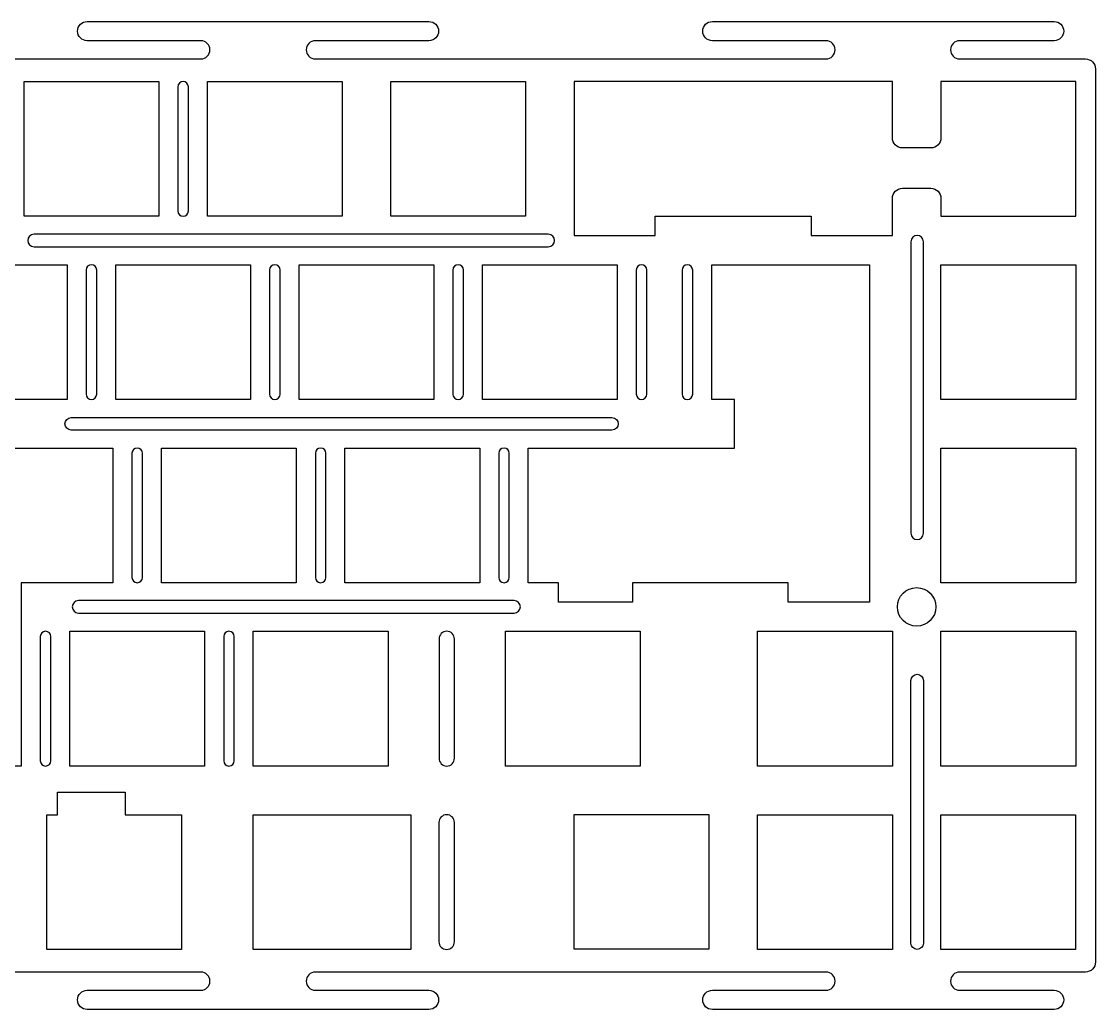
# Model space of a CAD drawing. Header units: millimetres. Extents: x -367 to 368, y -81 to 81.
# Drawn here: x 256 to 367.5, y -81.1 to 21.6 of the extents above; entities that cross this region are included whole.
import ezdxf

# ---------------------------------------------------------------- set-up
doc = ezdxf.new("R2010")
doc.units = ezdxf.units.MM
doc.header["$MEASUREMENT"] = 0
doc.layers.add('Ä¬ÈÏÖµ', color=7, linetype='Continuous', lineweight=0)

msp = doc.modelspace()

# ---------------------------------------------------------------- linework, layer by layer
at = {"layer": 'Ä¬ÈÏÖµ', "color": 7, "lineweight": 25, "true_color": 0xffffff}
for points in [[(256.24, 1.4), (256.24, 15.4), (270.24, 15.4), (270.24, 1.4)], [(275.29, 1.4), (275.29, 15.4), (289.29, 15.4), (289.29, 1.4)], [(294.34, 1.4), (294.34, 15.4), (308.34, 15.4), (308.34, 1.4)], [(246.71, -17.64), (246.71, -3.64), (260.71, -3.64), (260.71, -17.64)], [(265.76, -17.64), (265.76, -3.64), (279.76, -3.64), (279.76, -17.64)], [(284.81, -17.64), (284.81, -3.64), (298.81, -3.64), (298.81, -17.64)], [(303.86, -17.64), (303.86, -3.64), (317.86, -3.64), (317.86, -17.64)], [(308.62, -36.71), (308.62, -22.71), (330.05, -22.71), (330.05, -17.65), (327.67, -17.65), (327.67, -3.65), (344.05, -3.65), (344.05, -38.7), (335.63, -38.7), (335.63, -36.7), (319.43, -36.7), (319.43, -38.7), (311.75, -38.7), (311.75, -36.71)], [(351.49, -17.64), (351.49, -3.64), (365.49, -3.64), (365.49, -17.64)], [(255.95, -41.74), (255.95, -55.74), (241.95, -55.74), (241.95, -41.74), (251.47, -41.74), (251.47, -22.69), (265.47, -22.69), (265.47, -36.69), (255.95, -36.69)], [(270.52, -36.69), (270.52, -22.69), (284.52, -22.69), (284.52, -36.69)], [(289.57, -36.69), (289.57, -22.69), (303.57, -22.69), (303.57, -36.69)], [(351.49, -36.69), (351.49, -22.69), (365.49, -22.69), (365.49, -36.69)], [(261, -55.74), (261, -41.74), (275, -41.74), (275, -55.74)], [(280.05, -55.74), (280.05, -41.74), (294.05, -41.74), (294.05, -55.74)], [(306.24, -55.74), (306.24, -41.74), (320.24, -41.74), (320.24, -55.74)], [(332.44, -55.74), (332.44, -41.74), (346.44, -41.74), (346.44, -55.74)], [(351.49, -55.74), (351.49, -41.74), (365.49, -41.74), (365.49, -55.74)], [(259.73, -60.81), (259.73, -58.45), (266.73, -58.45), (266.73, -60.81), (272.61, -60.81), (272.61, -74.81), (258.61, -74.81), (258.61, -60.81)], [(280.05, -74.81), (280.05, -60.81), (296.43, -60.81), (296.43, -74.81)], [(313.39, -74.79), (313.39, -60.79), (327.39, -60.79), (327.39, -74.79)], [(332.44, -74.8), (332.44, -60.8), (346.44, -60.8), (346.44, -74.8)], [(351.48, -74.81), (351.48, -60.81), (365.48, -60.81), (365.48, -74.81)]]:
    msp.add_lwpolyline(points, close=True, dxfattribs=at)
msp.add_circle((348.96, -39.2), 2, dxfattribs=at)
for points, knots in [([(197.86, -79.05), (197.31, -79.05), (196.86, -79.5), (196.86, -80.05), (196.86, -80.6), (197.31, -81.05), (197.86, -81.05), (197.86, -81.05), (233.36, -81.05), (233.36, -81.05), (233.92, -81.05), (234.36, -80.6), (234.36, -80.05), (234.36, -79.5), (233.92, -79.05), (233.36, -79.05), (233.36, -79.05), (221.56, -79.05), (221.56, -79.05), (221.04, -79.05), (220.61, -78.63), (220.61, -78.11), (220.61, -77.58), (221.04, -77.16), (221.56, -77.16), (221.56, -77.16), (274.61, -77.16), (274.61, -77.16), (275.13, -77.16), (275.55, -77.58), (275.55, -78.1), (275.55, -78.63), (275.13, -79.05), (274.61, -79.05), (274.61, -79.05), (262.8, -79.05), (262.8, -79.05), (262.25, -79.05), (261.8, -79.5), (261.8, -80.05), (261.8, -80.6), (262.25, -81.05), (262.8, -81.05), (262.8, -81.05), (298.3, -81.05), (298.3, -81.05), (298.85, -81.05), (299.3, -80.6), (299.3, -80.05), (299.3, -79.5), (298.85, -79.05), (298.3, -79.05), (298.3, -79.05), (286.5, -79.05), (286.5, -79.05), (285.98, -79.05), (285.55, -78.63), (285.55, -78.11), (285.55, -77.58), (285.97, -77.16), (286.5, -77.16), (286.5, -77.16), (339.54, -77.16), (339.54, -77.16), (340.07, -77.16), (340.49, -77.58), (340.49, -78.1), (340.49, -78.63), (340.07, -79.05), (339.54, -79.05), (339.54, -79.05), (327.74, -79.05), (327.74, -79.05), (327.19, -79.05), (326.74, -79.5), (326.74, -80.05), (326.74, -80.6), (327.19, -81.05), (327.74, -81.05), (327.74, -81.05), (363.24, -81.05), (363.24, -81.05), (363.79, -81.05), (364.24, -80.6), (364.24, -80.05), (364.24, -79.5), (363.79, -79.05), (363.24, -79.05), (363.24, -79.05), (353.43, -79.05), (353.43, -79.05), (352.91, -79.05), (352.49, -78.63), (352.49, -78.11), (352.49, -77.58), (352.91, -77.16), (353.43, -77.16), (353.43, -77.16), (366.49, -77.16), (366.49, -77.16), (367.07, -77.16), (367.54, -76.69), (367.54, -76.11), (367.54, -76.11), (367.54, 16.7), (367.54, 16.7), (367.54, 17.28), (367.07, 17.75), (366.49, 17.75), (366.49, 17.75), (353.43, 17.75), (353.43, 17.75), (352.91, 17.75), (352.49, 18.17), (352.49, 18.7), (352.49, 19.22), (352.91, 19.64), (353.43, 19.64), (353.43, 19.64), (363.24, 19.64), (363.24, 19.64), (363.79, 19.64), (364.24, 20.09), (364.24, 20.64), (364.24, 21.19), (363.79, 21.64), (363.24, 21.64), (363.24, 21.64), (327.74, 21.64), (327.74, 21.64), (327.19, 21.64), (326.74, 21.19), (326.74, 20.64), (326.74, 20.09), (327.19, 19.64), (327.74, 19.64), (327.74, 19.64), (339.54, 19.64), (339.54, 19.64), (340.07, 19.64), (340.49, 19.22), (340.49, 18.7), (340.49, 18.18), (340.07, 17.75), (339.54, 17.75), (339.54, 17.75), (286.5, 17.75), (286.5, 17.75), (285.97, 17.75), (285.55, 18.17), (285.55, 18.7), (285.55, 19.22), (285.97, 19.64), (286.5, 19.64), (286.5, 19.64), (298.3, 19.64), (298.3, 19.64), (298.85, 19.64), (299.3, 20.09), (299.3, 20.64), (299.3, 21.19), (298.85, 21.64), (298.3, 21.64), (298.3, 21.64), (262.8, 21.64), (262.8, 21.64), (262.25, 21.64), (261.8, 21.19), (261.8, 20.64), (261.8, 20.09), (262.25, 19.64), (262.8, 19.64), (262.8, 19.64), (274.61, 19.64), (274.61, 19.64), (275.13, 19.64), (275.55, 19.22), (275.55, 18.7), (275.55, 18.18), (275.13, 17.75), (274.61, 17.75), (274.61, 17.75), (221.56, 17.75), (221.56, 17.75), (221.04, 17.75), (220.61, 18.17), (220.61, 18.7), (220.61, 19.22), (221.04, 19.64), (221.56, 19.64), (221.56, 19.64), (233.36, 19.64), (233.36, 19.64), (233.92, 19.64), (234.36, 20.09), (234.36, 20.64), (234.36, 21.19), (233.92, 21.64), (233.36, 21.64), (233.36, 21.64), (197.86, 21.64), (197.86, 21.64), (197.31, 21.64), (196.86, 21.19), (196.86, 20.64), (196.86, 20.09), (197.31, 19.64), (197.86, 19.64), (197.86, 19.64), (209.67, 19.64), (209.67, 19.64), (210.19, 19.64), (210.61, 19.22), (210.61, 18.7), (210.61, 18.18), (210.19, 17.75), (209.67, 17.75), (209.67, 17.75), (156.62, 17.75), (156.62, 17.75), (156.1, 17.75), (155.68, 18.17), (155.68, 18.7), (155.68, 19.22), (156.1, 19.64), (156.62, 19.64), (156.62, 19.64), (168.43, 19.64), (168.43, 19.64), (168.98, 19.64), (169.43, 20.09), (169.43, 20.64), (169.43, 21.19), (168.98, 21.64), (168.43, 21.64), (168.43, 21.64), (132.93, 21.64), (132.93, 21.64), (132.37, 21.64), (131.93, 21.19), (131.93, 20.64), (131.93, 20.09), (132.37, 19.64), (132.93, 19.64), (132.93, 19.64), (144.73, 19.64), (144.73, 19.64), (145.25, 19.64), (145.68, 19.22), (145.68, 18.7), (145.68, 18.18), (145.25, 17.75), (144.73, 17.75), (144.73, 17.75), (91.68, 17.75), (91.68, 17.75), (91.16, 17.75), (90.74, 18.17), (90.74, 18.7), (90.74, 19.22), (91.16, 19.64), (91.68, 19.64), (91.68, 19.64), (103.49, 19.64), (103.49, 19.64), (104.04, 19.64), (104.49, 20.09), (104.49, 20.64), (104.49, 21.19), (104.04, 21.64), (103.49, 21.64), (103.49, 21.64), (67.99, 21.64), (67.99, 21.64), (67.44, 21.64), (66.99, 21.19), (66.99, 20.64), (66.99, 20.09), (67.44, 19.64), (67.99, 19.64), (67.99, 19.64), (77.79, 19.64), (77.79, 19.64), (78.32, 19.64), (78.74, 19.22), (78.74, 18.7), (78.74, 18.18), (78.32, 17.75), (77.79, 17.75), (77.79, 17.75), (63.73, 17.75), (63.73, 17.75), (63.15, 17.75), (62.68, 17.28), (62.68, 16.7), (62.68, 16.7), (62.68, -76.11), (62.68, -76.11), (62.68, -76.69), (63.15, -77.16), (63.73, -77.16), (63.73, -77.16), (77.79, -77.16), (77.79, -77.16), (78.32, -77.16), (78.74, -77.58), (78.74, -78.1), (78.74, -78.63), (78.32, -79.05), (77.79, -79.05), (77.79, -79.05), (67.99, -79.05), (67.99, -79.05), (67.44, -79.05), (66.99, -79.5), (66.99, -80.05), (66.99, -80.6), (67.44, -81.05), (67.99, -81.05), (67.99, -81.05), (103.49, -81.05), (103.49, -81.05), (104.04, -81.05), (104.49, -80.6), (104.49, -80.05), (104.49, -79.5), (104.04, -79.05), (103.49, -79.05), (103.49, -79.05), (91.68, -79.05), (91.68, -79.05), (91.16, -79.05), (90.74, -78.63), (90.74, -78.11), (90.74, -77.58), (91.16, -77.16), (91.68, -77.16), (91.68, -77.16), (144.73, -77.16), (144.73, -77.16), (145.25, -77.16), (145.68, -77.58), (145.68, -78.1), (145.68, -78.63), (145.25, -79.05), (144.73, -79.05), (144.73, -79.05), (132.93, -79.05), (132.93, -79.05), (132.37, -79.05), (131.93, -79.5), (131.93, -80.05), (131.93, -80.6), (132.37, -81.05), (132.93, -81.05), (132.93, -81.05), (168.43, -81.05), (168.43, -81.05), (168.98, -81.05), (169.43, -80.6), (169.43, -80.05), (169.43, -79.5), (168.98, -79.05), (168.43, -79.05), (168.43, -79.05), (156.62, -79.05), (156.62, -79.05), (156.1, -79.05), (155.68, -78.63), (155.68, -78.11), (155.68, -77.58), (156.1, -77.16), (156.62, -77.16), (156.62, -77.16), (209.67, -77.16), (209.67, -77.16), (210.19, -77.16), (210.61, -77.58), (210.61, -78.1), (210.61, -78.63), (210.19, -79.05), (209.67, -79.05), (209.67, -79.05), (197.86, -79.05), (197.86, -79.05)], [0, 0, 0, 0, 1, 1, 1, 2, 2, 2, 3, 3, 3, 4, 4, 4, 5, 5, 5, 6, 6, 6, 7, 7, 7, 8, 8, 8, 9, 9, 9, 10, 10, 10, 11, 11, 11, 12, 12, 12, 13, 13, 13, 14, 14, 14, 15, 15, 15, 16, 16, 16, 17, 17, 17, 18, 18, 18, 19, 19, 19, 20, 20, 20, 21, 21, 21, 22, 22, 22, 23, 23, 23, 24, 24, 24, 25, 25, 25, 26, 26, 26, 27, 27, 27, 28, 28, 28, 29, 29, 29, 30, 30, 30, 31, 31, 31, 32, 32, 32, 33, 33, 33, 34, 34, 34, 35, 35, 35, 36, 36, 36, 37, 37, 37, 38, 38, 38, 39, 39, 39, 40, 40, 40, 41, 41, 41, 42, 42, 42, 43, 43, 43, 44, 44, 44, 45, 45, 45, 46, 46, 46, 47, 47, 47, 48, 48, 48, 49, 49, 49, 50, 50, 50, 51, 51, 51, 52, 52, 52, 53, 53, 53, 54, 54, 54, 55, 55, 55, 56, 56, 56, 57, 57, 57, 58, 58, 58, 59, 59, 59, 60, 60, 60, 61, 61, 61, 62, 62, 62, 63, 63, 63, 64, 64, 64, 65, 65, 65, 66, 66, 66, 67, 67, 67, 68, 68, 68, 69, 69, 69, 70, 70, 70, 71, 71, 71, 72, 72, 72, 73, 73, 73, 74, 74, 74, 75, 75, 75, 76, 76, 76, 77, 77, 77, 78, 78, 78, 79, 79, 79, 80, 80, 80, 81, 81, 81, 82, 82, 82, 83, 83, 83, 84, 84, 84, 85, 85, 85, 86, 86, 86, 87, 87, 87, 88, 88, 88, 89, 89, 89, 90, 90, 90, 91, 91, 91, 92, 92, 92, 93, 93, 93, 94, 94, 94, 95, 95, 95, 96, 96, 96, 97, 97, 97, 98, 98, 98, 99, 99, 99, 100, 100, 100, 101, 101, 101, 102, 102, 102, 103, 103, 103, 104, 104, 104, 105, 105, 105, 106, 106, 106, 107, 107, 107, 108, 108, 108, 109, 109, 109, 110, 110, 110, 111, 111, 111, 112, 112, 112, 113, 113, 113, 114, 114, 114, 115, 115, 115, 116, 116, 116, 117, 117, 117, 118, 118, 118, 119, 119, 119, 120, 120, 120, 121, 121, 121, 122, 122, 122, 123, 123, 123, 124, 124, 124, 125, 125, 125, 126, 126, 126, 127, 127, 127, 128, 128, 128, 128]), ([(273.31, 14.85), (273.31, 14.85), (273.31, 1.95), (273.31, 1.95), (273.31, 1.95), (273.31, 1.95), (273.31, 1.95), (273.31, 1.64), (273.06, 1.4), (272.76, 1.4), (272.46, 1.4), (272.21, 1.64), (272.21, 1.95), (272.21, 1.95), (272.21, 14.85), (272.21, 14.85), (272.21, 14.85), (272.21, 14.85), (272.21, 14.85), (272.21, 15.15), (272.46, 15.4), (272.76, 15.4), (273.06, 15.4), (273.31, 15.15), (273.31, 14.85)], [0, 0, 0, 0, 1, 1, 1, 2, 2, 2, 3, 3, 3, 4, 4, 4, 5, 5, 5, 6, 6, 6, 7, 7, 7, 8, 8, 8, 8]), ([(351.49, 3.25), (351.49, 3.83), (351.02, 4.3), (350.44, 4.3), (350.44, 4.3), (347.49, 4.3), (347.49, 4.3), (346.91, 4.3), (346.44, 3.83), (346.44, 3.25), (346.44, 3.25), (346.44, -0.6), (346.44, -0.6), (346.44, -0.6), (338.01, -0.6), (338.01, -0.6), (338.01, -0.6), (338.01, 1.4), (338.01, 1.4), (338.01, 1.4), (321.81, 1.4), (321.81, 1.4), (321.81, 1.4), (321.81, -0.6), (321.81, -0.6), (321.81, -0.6), (313.38, -0.6), (313.38, -0.6), (313.38, -0.6), (313.38, 15.4), (313.38, 15.4), (313.38, 15.4), (346.44, 15.4), (346.44, 15.4), (346.44, 15.4), (346.44, 9.55), (346.44, 9.55), (346.44, 8.97), (346.91, 8.5), (347.49, 8.5), (347.49, 8.5), (350.44, 8.5), (350.44, 8.5), (351.02, 8.5), (351.49, 8.97), (351.49, 9.55), (351.49, 9.55), (351.49, 15.41), (351.49, 15.41), (351.49, 15.41), (365.49, 15.41), (365.49, 15.41), (365.49, 15.41), (365.49, 1.41), (365.49, 1.41), (365.49, 1.41), (351.49, 1.41), (351.49, 1.41), (351.49, 1.41), (351.49, 3.25), (351.49, 3.25)], [0, 0, 0, 0, 1, 1, 1, 2, 2, 2, 3, 3, 3, 4, 4, 4, 5, 5, 5, 6, 6, 6, 7, 7, 7, 8, 8, 8, 9, 9, 9, 10, 10, 10, 11, 11, 11, 12, 12, 12, 13, 13, 13, 14, 14, 14, 15, 15, 15, 16, 16, 16, 17, 17, 17, 18, 18, 18, 19, 19, 19, 20, 20, 20, 20]), ([(310.7, -0.47), (311.06, -0.47), (311.35, -0.76), (311.35, -1.12), (311.35, -1.48), (311.06, -1.77), (310.7, -1.77), (310.7, -1.77), (257.28, -1.77), (257.28, -1.77), (256.92, -1.77), (256.63, -1.48), (256.63, -1.12), (256.63, -0.76), (256.92, -0.47), (257.28, -0.47), (257.28, -0.47), (310.7, -0.47), (310.7, -0.47)], [0, 0, 0, 0, 1, 1, 1, 2, 2, 2, 3, 3, 3, 4, 4, 4, 5, 5, 5, 6, 6, 6, 6]), ([(349.67, -31.55), (349.66, -31.91), (349.37, -32.2), (349.02, -32.2), (348.66, -32.2), (348.37, -31.91), (348.37, -31.55), (348.37, -31.55), (348.37, -1.25), (348.37, -1.25), (348.37, -0.89), (348.66, -0.6), (349.01, -0.6), (349.37, -0.6), (349.66, -0.89), (349.67, -1.25), (349.67, -1.25), (349.67, -31.55), (349.67, -31.55)], [0, 0, 0, 0, 1, 1, 1, 2, 2, 2, 3, 3, 3, 4, 4, 4, 5, 5, 5, 6, 6, 6, 6]), ([(263.79, -4.19), (263.79, -4.19), (263.79, -17.09), (263.79, -17.09), (263.79, -17.09), (263.79, -17.09), (263.79, -17.09), (263.79, -17.39), (263.54, -17.64), (263.24, -17.64), (262.93, -17.64), (262.69, -17.39), (262.69, -17.09), (262.69, -17.09), (262.69, -4.19), (262.69, -4.19), (262.69, -4.19), (262.69, -4.19), (262.69, -4.19), (262.69, -3.89), (262.93, -3.64), (263.24, -3.64), (263.54, -3.64), (263.79, -3.89), (263.79, -4.19)], [0, 0, 0, 0, 1, 1, 1, 2, 2, 2, 3, 3, 3, 4, 4, 4, 5, 5, 5, 6, 6, 6, 7, 7, 7, 8, 8, 8, 8]), ([(281.74, -4.19), (281.74, -4.19), (281.74, -4.19), (281.74, -4.19), (281.74, -3.89), (281.98, -3.64), (282.29, -3.64), (282.59, -3.64), (282.84, -3.89), (282.84, -4.19), (282.84, -4.19), (282.84, -17.09), (282.84, -17.09), (282.84, -17.09), (282.84, -17.09), (282.84, -17.09), (282.84, -17.39), (282.59, -17.64), (282.29, -17.64), (281.98, -17.64), (281.74, -17.39), (281.74, -17.09), (281.74, -17.09), (281.74, -4.19), (281.74, -4.19)], [0, 0, 0, 0, 1, 1, 1, 2, 2, 2, 3, 3, 3, 4, 4, 4, 5, 5, 5, 6, 6, 6, 7, 7, 7, 8, 8, 8, 8]), ([(301.89, -4.19), (301.89, -4.19), (301.89, -17.09), (301.89, -17.09), (301.89, -17.09), (301.89, -17.09), (301.89, -17.09), (301.89, -17.39), (301.64, -17.64), (301.34, -17.64), (301.03, -17.64), (300.79, -17.39), (300.79, -17.09), (300.79, -17.09), (300.79, -4.19), (300.79, -4.19), (300.79, -4.19), (300.79, -4.19), (300.79, -4.19), (300.79, -3.89), (301.03, -3.64), (301.34, -3.64), (301.64, -3.64), (301.89, -3.89), (301.89, -4.19)], [0, 0, 0, 0, 1, 1, 1, 2, 2, 2, 3, 3, 3, 4, 4, 4, 5, 5, 5, 6, 6, 6, 7, 7, 7, 8, 8, 8, 8]), ([(319.84, -4.19), (319.84, -4.19), (319.84, -4.19), (319.84, -4.19), (319.84, -3.89), (320.08, -3.64), (320.39, -3.64), (320.69, -3.64), (320.94, -3.89), (320.94, -4.19), (320.94, -4.19), (320.94, -17.09), (320.94, -17.09), (320.94, -17.09), (320.94, -17.09), (320.94, -17.09), (320.94, -17.39), (320.69, -17.64), (320.39, -17.64), (320.08, -17.64), (319.84, -17.39), (319.84, -17.09), (319.84, -17.09), (319.84, -4.19), (319.84, -4.19)], [0, 0, 0, 0, 1, 1, 1, 2, 2, 2, 3, 3, 3, 4, 4, 4, 5, 5, 5, 6, 6, 6, 7, 7, 7, 8, 8, 8, 8]), ([(325.7, -4.2), (325.7, -4.2), (325.7, -17.1), (325.7, -17.1), (325.7, -17.1), (325.7, -17.1), (325.7, -17.1), (325.7, -17.41), (325.45, -17.65), (325.15, -17.65), (324.84, -17.65), (324.6, -17.41), (324.6, -17.1), (324.6, -17.1), (324.6, -4.2), (324.6, -4.2), (324.6, -4.2), (324.6, -4.2), (324.6, -4.2), (324.6, -3.9), (324.84, -3.65), (325.15, -3.65), (325.45, -3.65), (325.7, -3.9), (325.7, -4.2)], [0, 0, 0, 0, 1, 1, 1, 2, 2, 2, 3, 3, 3, 4, 4, 4, 5, 5, 5, 6, 6, 6, 7, 7, 7, 8, 8, 8, 8]), ([(317.31, -19.53), (317.31, -19.53), (261.13, -19.53), (261.13, -19.53), (260.77, -19.53), (260.48, -19.82), (260.48, -20.18), (260.48, -20.54), (260.77, -20.83), (261.13, -20.83), (261.13, -20.83), (317.31, -20.83), (317.31, -20.83), (317.67, -20.83), (317.96, -20.54), (317.96, -20.18), (317.96, -19.82), (317.67, -19.53), (317.31, -19.53)], [0, 0, 0, 0, 1, 1, 1, 2, 2, 2, 3, 3, 3, 4, 4, 4, 5, 5, 5, 6, 6, 6, 6]), ([(268.55, -23.24), (268.55, -23.24), (268.55, -36.14), (268.55, -36.14), (268.55, -36.14), (268.55, -36.14), (268.55, -36.14), (268.55, -36.44), (268.3, -36.69), (268, -36.69), (267.69, -36.69), (267.45, -36.44), (267.45, -36.14), (267.45, -36.14), (267.45, -23.24), (267.45, -23.24), (267.45, -23.24), (267.45, -23.24), (267.45, -23.24), (267.45, -22.94), (267.69, -22.69), (268, -22.69), (268.3, -22.69), (268.55, -22.94), (268.55, -23.24)], [0, 0, 0, 0, 1, 1, 1, 2, 2, 2, 3, 3, 3, 4, 4, 4, 5, 5, 5, 6, 6, 6, 7, 7, 7, 8, 8, 8, 8]), ([(286.5, -23.24), (286.5, -23.24), (286.5, -23.24), (286.5, -23.24), (286.5, -22.94), (286.74, -22.69), (287.05, -22.69), (287.35, -22.69), (287.6, -22.94), (287.6, -23.24), (287.6, -23.24), (287.6, -36.14), (287.6, -36.14), (287.6, -36.14), (287.6, -36.14), (287.6, -36.14), (287.6, -36.44), (287.35, -36.69), (287.05, -36.69), (286.74, -36.69), (286.5, -36.44), (286.5, -36.14), (286.5, -36.14), (286.5, -23.24), (286.5, -23.24)], [0, 0, 0, 0, 1, 1, 1, 2, 2, 2, 3, 3, 3, 4, 4, 4, 5, 5, 5, 6, 6, 6, 7, 7, 7, 8, 8, 8, 8]), ([(306.65, -23.24), (306.65, -23.24), (306.65, -36.14), (306.65, -36.14), (306.65, -36.14), (306.65, -36.14), (306.65, -36.14), (306.65, -36.44), (306.4, -36.69), (306.1, -36.69), (305.79, -36.69), (305.55, -36.44), (305.55, -36.14), (305.55, -36.14), (305.55, -23.24), (305.55, -23.24), (305.55, -23.24), (305.55, -23.24), (305.55, -23.24), (305.55, -22.94), (305.79, -22.69), (306.1, -22.69), (306.4, -22.69), (306.65, -22.94), (306.65, -23.24)], [0, 0, 0, 0, 1, 1, 1, 2, 2, 2, 3, 3, 3, 4, 4, 4, 5, 5, 5, 6, 6, 6, 7, 7, 7, 8, 8, 8, 8]), ([(261.89, -39.85), (261.53, -39.85), (261.24, -39.56), (261.24, -39.2), (261.24, -38.84), (261.53, -38.55), (261.89, -38.55), (261.89, -38.55), (307.15, -38.55), (307.15, -38.55), (307.51, -38.55), (307.8, -38.84), (307.8, -39.2), (307.8, -39.56), (307.51, -39.85), (307.15, -39.85), (307.15, -39.85), (261.89, -39.85), (261.89, -39.85)], [0, 0, 0, 0, 1, 1, 1, 2, 2, 2, 3, 3, 3, 4, 4, 4, 5, 5, 5, 6, 6, 6, 6]), ([(257.93, -42.29), (257.93, -42.29), (257.93, -42.29), (257.93, -42.29), (257.93, -41.99), (258.17, -41.74), (258.48, -41.74), (258.78, -41.74), (259.03, -41.99), (259.03, -42.29), (259.03, -42.29), (259.03, -55.19), (259.03, -55.19), (259.03, -55.19), (259.03, -55.19), (259.03, -55.19), (259.03, -55.49), (258.78, -55.74), (258.48, -55.74), (258.17, -55.74), (257.93, -55.49), (257.93, -55.19), (257.93, -55.19), (257.93, -42.29), (257.93, -42.29)], [0, 0, 0, 0, 1, 1, 1, 2, 2, 2, 3, 3, 3, 4, 4, 4, 5, 5, 5, 6, 6, 6, 7, 7, 7, 8, 8, 8, 8]), ([(278.08, -42.29), (278.08, -42.29), (278.08, -55.19), (278.08, -55.19), (278.08, -55.19), (278.08, -55.19), (278.08, -55.19), (278.08, -55.49), (277.83, -55.74), (277.53, -55.74), (277.22, -55.74), (276.98, -55.49), (276.98, -55.19), (276.98, -55.19), (276.98, -42.29), (276.98, -42.29), (276.98, -42.29), (276.98, -42.29), (276.98, -42.29), (276.98, -41.99), (277.22, -41.74), (277.53, -41.74), (277.83, -41.74), (278.08, -41.99), (278.08, -42.29)], [0, 0, 0, 0, 1, 1, 1, 2, 2, 2, 3, 3, 3, 4, 4, 4, 5, 5, 5, 6, 6, 6, 7, 7, 7, 8, 8, 8, 8]), ([(300.95, -54.94), (300.95, -54.94), (300.95, -54.94), (300.95, -54.94), (300.95, -55.38), (300.59, -55.74), (300.15, -55.74), (299.71, -55.74), (299.35, -55.38), (299.35, -54.94), (299.35, -54.94), (299.35, -42.54), (299.35, -42.54), (299.35, -42.54), (299.35, -42.54), (299.35, -42.54), (299.35, -42.1), (299.71, -41.74), (300.15, -41.74), (300.59, -41.74), (300.95, -42.1), (300.95, -42.54), (300.95, -42.54), (300.95, -54.94), (300.95, -54.94)], [0, 0, 0, 0, 1, 1, 1, 2, 2, 2, 3, 3, 3, 4, 4, 4, 5, 5, 5, 6, 6, 6, 7, 7, 7, 8, 8, 8, 8]), ([(348.37, -74.16), (348.37, -74.52), (348.66, -74.81), (349.02, -74.81), (349.37, -74.81), (349.66, -74.52), (349.67, -74.16), (349.67, -74.16), (349.67, -46.86), (349.67, -46.86), (349.66, -46.5), (349.37, -46.21), (349.01, -46.21), (348.66, -46.21), (348.37, -46.5), (348.37, -46.86), (348.37, -46.86), (348.37, -74.16), (348.37, -74.16)], [0, 0, 0, 0, 1, 1, 1, 2, 2, 2, 3, 3, 3, 4, 4, 4, 5, 5, 5, 6, 6, 6, 6]), ([(300.94, -74), (300.94, -74), (300.94, -74), (300.94, -74), (300.94, -74.45), (300.59, -74.8), (300.14, -74.8), (299.7, -74.8), (299.34, -74.45), (299.34, -74), (299.34, -74), (299.34, -61.6), (299.34, -61.6), (299.34, -61.6), (299.34, -61.6), (299.34, -61.6), (299.34, -61.16), (299.7, -60.8), (300.14, -60.8), (300.59, -60.8), (300.94, -61.16), (300.94, -61.6), (300.94, -61.6), (300.94, -74), (300.94, -74)], [0, 0, 0, 0, 1, 1, 1, 2, 2, 2, 3, 3, 3, 4, 4, 4, 5, 5, 5, 6, 6, 6, 7, 7, 7, 8, 8, 8, 8])]:
    msp.add_open_spline(points, degree=3, knots=knots, dxfattribs=at)

doc.saveas('drawing.dxf')
